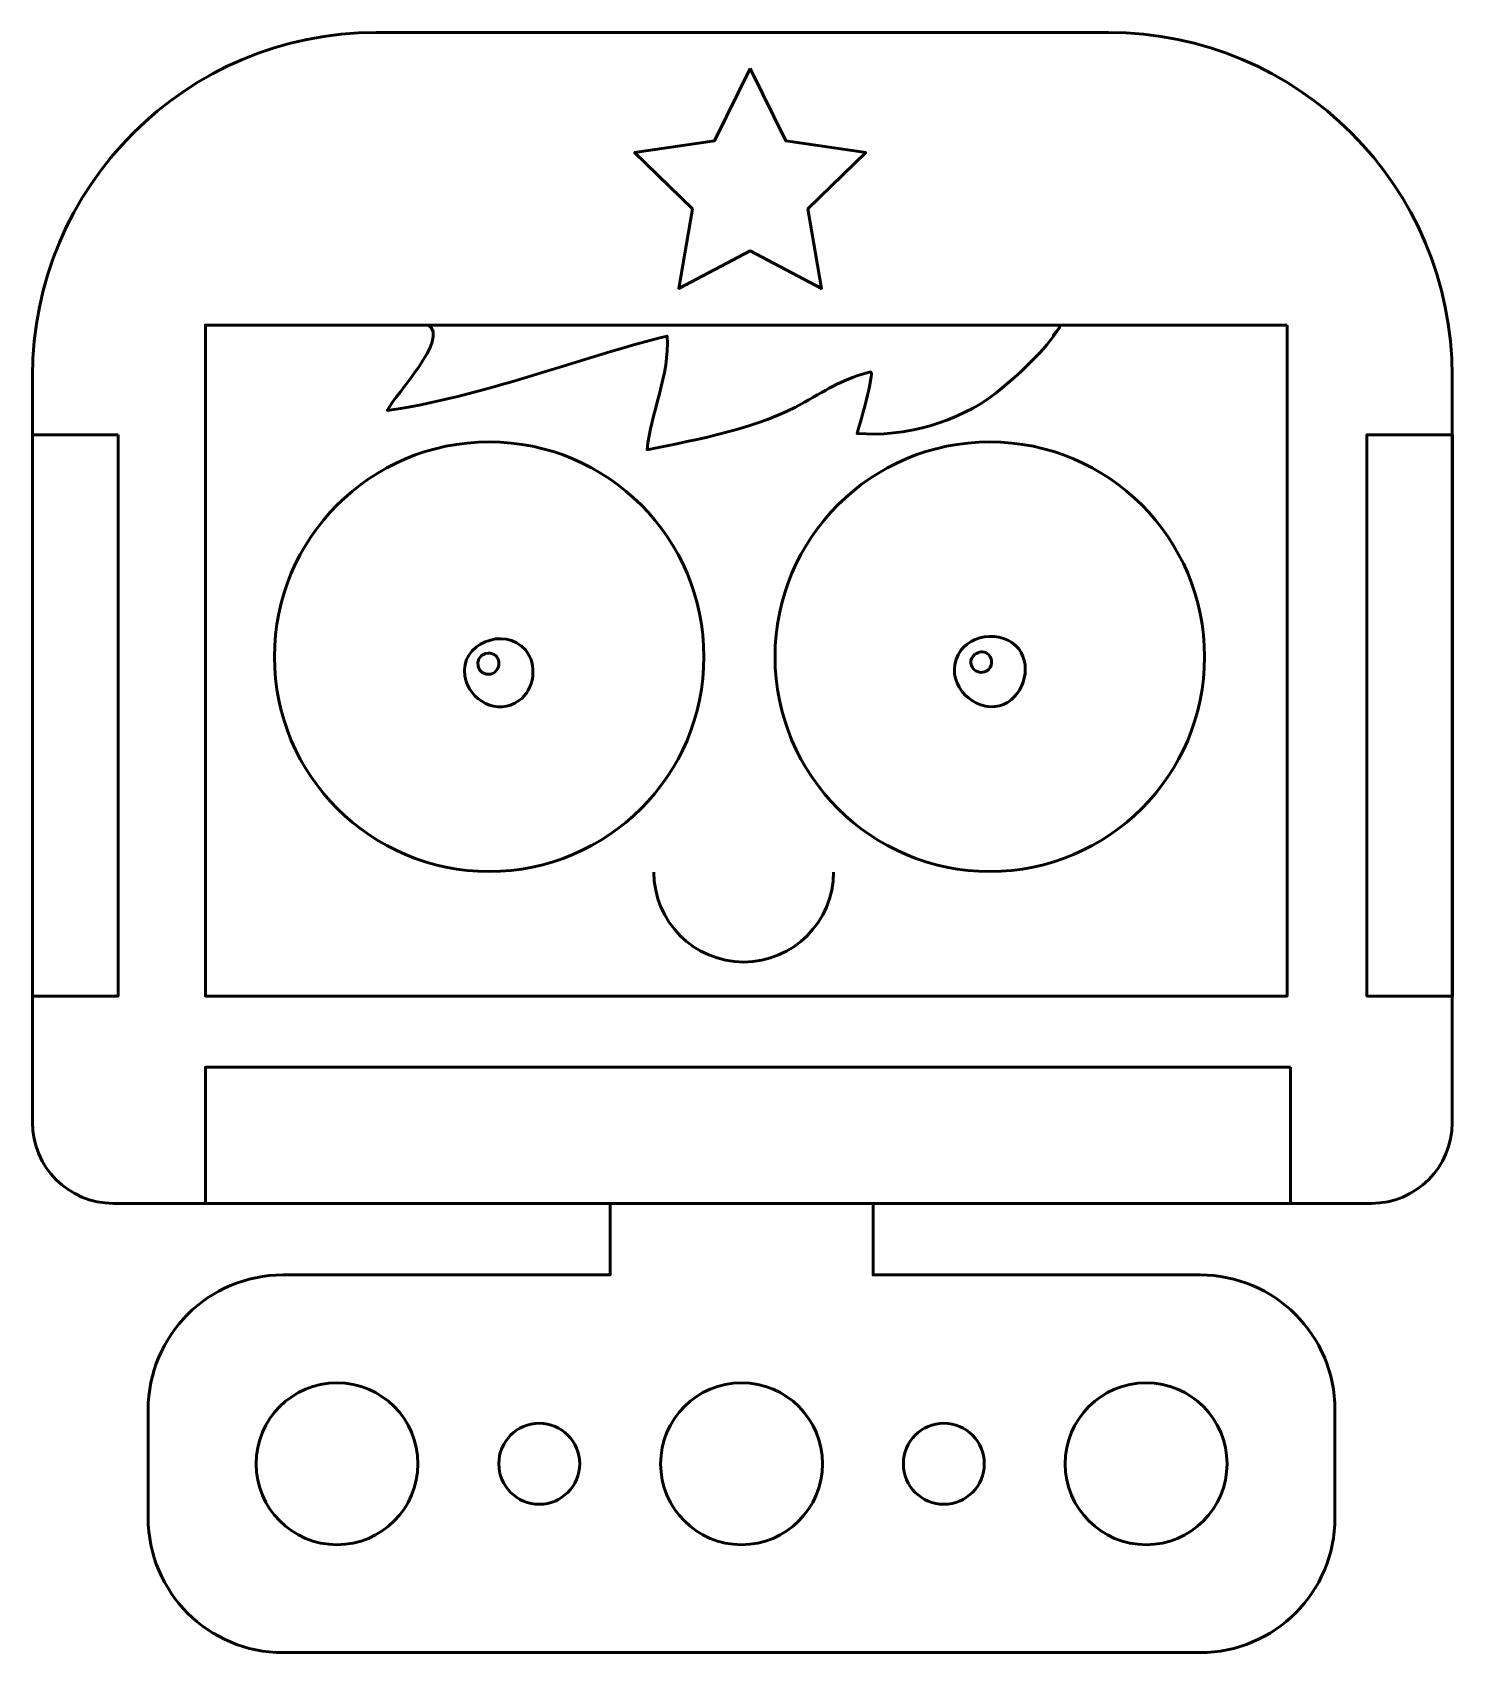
# Model space of a CAD drawing. Header units: centimetres. Extents: x -3.63 to 1.64, y -0.2 to 5.81.
import ezdxf

# ---------------------------------------------------------------- set-up
doc = ezdxf.new("R2010")
doc.units = ezdxf.units.CM
doc.header["$MEASUREMENT"] = 0
doc.layers.add('Layer 1', color=7, linetype='Continuous')

msp = doc.modelspace()

# ---------------------------------------------------------------- linework, layer by layer
at = {"layer": 'Layer 1', "lineweight": 53}
for points, knots in [([(0.7, -0.2), (0.7, -0.2), (-2.7, -0.2), (-2.7, -0.2), (-2.7, -0.2), (-2.97614, -0.2), (-3.2, 0.02386), (-3.2, 0.3), (-3.2, 0.3), (-3.2, 0.3), (-3.2, 0.7), (-3.2, 0.7), (-3.2, 0.7), (-3.2, 0.97614), (-2.97614, 1.2), (-2.7, 1.2), (-2.7, 1.2), (-2.7, 1.2), (-1.4875, 1.2), (-1.4875, 1.2), (-1.4875, 1.2), (-1.4875, 1.2), (-1.4875, 1.46532), (-1.4875, 1.46532), (-1.4875, 1.46532), (-1.4875, 1.46532), (-3.3291, 1.46532), (-3.3291, 1.46532), (-3.3291, 1.46532), (-3.49479, 1.46532), (-3.6291, 1.59964), (-3.6291, 1.76533), (-3.6291, 1.76533), (-3.6291, 1.76533), (-3.6291, 4.53139), (-3.6291, 4.53139), (-3.6291, 4.53139), (-3.6291, 5.23556), (-3.05826, 5.80639), (-2.3541, 5.80639), (-2.3541, 5.80639), (-2.3541, 5.80639), (0.35996, 5.80639), (0.35996, 5.80639), (0.35996, 5.80639), (1.06413, 5.80639), (1.63495, 5.23556), (1.63495, 4.53139), (1.63495, 4.53139), (1.63495, 4.53139), (1.63495, 1.76533), (1.63495, 1.76533), (1.63495, 1.76533), (1.63495, 1.59964), (1.50067, 1.46532), (1.33497, 1.46532), (1.33497, 1.46532), (1.33497, 1.46532), (-0.51251, 1.46532), (-0.51251, 1.46532), (-0.51251, 1.46532), (-0.51251, 1.46532), (-0.51251, 1.2), (-0.51251, 1.2), (-0.51251, 1.2), (-0.51251, 1.2), (0.7, 1.2), (0.7, 1.2), (0.7, 1.2), (0.97614, 1.2), (1.2, 0.97614), (1.2, 0.7), (1.2, 0.7), (1.2, 0.7), (1.2, 0.3), (1.2, 0.3), (1.2, 0.3), (1.2, 0.02386), (0.97614, -0.2), (0.7, -0.2)], [0, 0, 0, 0, 0.047619, 0.047619, 0.047619, 0.047619, 0.0952381, 0.0952381, 0.0952381, 0.0952381, 0.1428571, 0.1428571, 0.1428571, 0.1428571, 0.1904762, 0.1904762, 0.1904762, 0.1904762, 0.2380952, 0.2380952, 0.2380952, 0.2380952, 0.2857143, 0.2857143, 0.2857143, 0.2857143, 0.3333333, 0.3333333, 0.3333333, 0.3333333, 0.3809524, 0.3809524, 0.3809524, 0.3809524, 0.4285714, 0.4285714, 0.4285714, 0.4285714, 0.4761905, 0.4761905, 0.4761905, 0.4761905, 0.5238095, 0.5238095, 0.5238095, 0.5238095, 0.5714286, 0.5714286, 0.5714286, 0.5714286, 0.6190476, 0.6190476, 0.6190476, 0.6190476, 0.6666667, 0.6666667, 0.6666667, 0.6666667, 0.7142857, 0.7142857, 0.7142857, 0.7142857, 0.7619048, 0.7619048, 0.7619048, 0.7619048, 0.8095238, 0.8095238, 0.8095238, 0.8095238, 0.8571429, 0.8571429, 0.8571429, 0.8571429, 0.9047619, 0.9047619, 0.9047619, 0.9047619, 1, 1, 1, 1]), ([(-2.8, 0.5), (-2.8, 0.66568), (-2.66568, 0.8), (-2.5, 0.8), (-2.5, 0.8), (-2.33432, 0.8), (-2.2, 0.66568), (-2.2, 0.5), (-2.2, 0.5), (-2.2, 0.33432), (-2.33432, 0.2), (-2.5, 0.2), (-2.5, 0.2), (-2.66568, 0.2), (-2.8, 0.33432), (-2.8, 0.5)], [0, 0, 0, 0, 0.2, 0.2, 0.2, 0.2, 0.4, 0.4, 0.4, 0.4, 0.6, 0.6, 0.6, 0.6, 1, 1, 1, 1]), ([(-1.3, 0.5), (-1.3, 0.66568), (-1.16568, 0.8), (-1, 0.8), (-1, 0.8), (-0.83432, 0.8), (-0.7, 0.66568), (-0.7, 0.5), (-0.7, 0.5), (-0.7, 0.33432), (-0.83432, 0.2), (-1, 0.2), (-1, 0.2), (-1.16568, 0.2), (-1.3, 0.33432), (-1.3, 0.5)], [0, 0, 0, 0, 0.2, 0.2, 0.2, 0.2, 0.4, 0.4, 0.4, 0.4, 0.6, 0.6, 0.6, 0.6, 1, 1, 1, 1]), ([(0.2, 0.5), (0.2, 0.66568), (0.33432, 0.8), (0.5, 0.8), (0.5, 0.8), (0.66568, 0.8), (0.8, 0.66568), (0.8, 0.5), (0.8, 0.5), (0.8, 0.33432), (0.66568, 0.2), (0.5, 0.2), (0.5, 0.2), (0.33432, 0.2), (0.2, 0.33432), (0.2, 0.5)], [0, 0, 0, 0, 0.2, 0.2, 0.2, 0.2, 0.4, 0.4, 0.4, 0.4, 0.6, 0.6, 0.6, 0.6, 1, 1, 1, 1]), ([(-1.9, 0.5), (-1.9, 0.58284), (-1.83284, 0.65), (-1.75, 0.65), (-1.75, 0.65), (-1.66716, 0.65), (-1.6, 0.58284), (-1.6, 0.5), (-1.6, 0.5), (-1.6, 0.41716), (-1.66716, 0.35), (-1.75, 0.35), (-1.75, 0.35), (-1.83284, 0.35), (-1.9, 0.41716), (-1.9, 0.5)], [0, 0, 0, 0, 0.2, 0.2, 0.2, 0.2, 0.4, 0.4, 0.4, 0.4, 0.6, 0.6, 0.6, 0.6, 1, 1, 1, 1]), ([(-0.4, 0.5), (-0.4, 0.58284), (-0.33284, 0.65), (-0.25, 0.65), (-0.25, 0.65), (-0.16716, 0.65), (-0.1, 0.58284), (-0.1, 0.5), (-0.1, 0.5), (-0.1, 0.41716), (-0.16716, 0.35), (-0.25, 0.35), (-0.25, 0.35), (-0.33284, 0.35), (-0.4, 0.41716), (-0.4, 0.5)], [0, 0, 0, 0, 0.2, 0.2, 0.2, 0.2, 0.4, 0.4, 0.4, 0.4, 0.6, 0.6, 0.6, 0.6, 1, 1, 1, 1])]:
    msp.add_open_spline(points, degree=3, knots=knots, dxfattribs=at)
at = {"layer": 'Layer 1', "color": 5, "lineweight": 53}
for points, knots in [([(-0.96797, 5.67221), (-0.96797, 5.67221), (-0.83555, 5.40397), (-0.83555, 5.40397), (-0.83555, 5.40397), (-0.83555, 5.40397), (-0.53954, 5.36095), (-0.53954, 5.36095), (-0.53954, 5.36095), (-0.53954, 5.36095), (-0.75374, 5.15214), (-0.75374, 5.15214), (-0.75374, 5.15214), (-0.75374, 5.15214), (-0.70318, 4.85731), (-0.70318, 4.85731), (-0.70318, 4.85731), (-0.70318, 4.85731), (-0.96797, 4.99652), (-0.96797, 4.99652), (-0.96797, 4.99652), (-0.96797, 4.99652), (-1.23273, 4.85731), (-1.23273, 4.85731), (-1.23273, 4.85731), (-1.23273, 4.85731), (-1.18217, 5.15214), (-1.18217, 5.15214), (-1.18217, 5.15214), (-1.18217, 5.15214), (-1.39636, 5.36095), (-1.39636, 5.36095), (-1.39636, 5.36095), (-1.39636, 5.36095), (-1.10037, 5.40397), (-1.10037, 5.40397), (-1.10037, 5.40397), (-1.10037, 5.40397), (-0.96797, 5.67221), (-0.96797, 5.67221)], [0, 0, 0, 0, 0.0909091, 0.0909091, 0.0909091, 0.0909091, 0.1818182, 0.1818182, 0.1818182, 0.1818182, 0.2727273, 0.2727273, 0.2727273, 0.2727273, 0.3636364, 0.3636364, 0.3636364, 0.3636364, 0.4545455, 0.4545455, 0.4545455, 0.4545455, 0.5454545, 0.5454545, 0.5454545, 0.5454545, 0.6363636, 0.6363636, 0.6363636, 0.6363636, 0.7272727, 0.7272727, 0.7272727, 0.7272727, 0.8181818, 0.8181818, 0.8181818, 0.8181818, 1, 1, 1, 1]), ([(1.02243, 4.72161), (1.02243, 4.72161), (-2.98752, 4.72161), (-2.98752, 4.72161), (-2.98752, 4.72161), (-2.98752, 4.72161), (-2.98752, 2.23405), (-2.98752, 2.23405), (-2.98752, 2.23405), (-2.98752, 2.23405), (1.02243, 2.23405), (1.02243, 2.23405), (1.02243, 2.23405), (1.02243, 2.23405), (1.02243, 4.72161), (1.02243, 4.72161)], [0, 0, 0, 0, 0.2, 0.2, 0.2, 0.2, 0.4, 0.4, 0.4, 0.4, 0.6, 0.6, 0.6, 0.6, 1, 1, 1, 1]), ([(-2.16066, 4.7216), (-2.08267, 4.67027), (-2.28052, 4.46971), (-2.31362, 4.40487), (-2.31362, 4.40487), (-1.9648, 4.45443), (-1.61544, 4.59576), (-1.27606, 4.68059), (-1.27606, 4.68059), (-1.26537, 4.53538), (-1.3371, 4.39614), (-1.35045, 4.25901), (-1.35045, 4.25901), (-1.15837, 4.29915), (-0.93934, 4.33645), (-0.76679, 4.43516), (-0.76679, 4.43516), (-0.67579, 4.48723), (-0.61871, 4.52346), (-0.52195, 4.54767), (-0.52195, 4.54767), (-0.50461, 4.55199), (-0.56556, 4.33497), (-0.57174, 4.31991), (-0.57174, 4.31991), (-0.39638, 4.30498), (-0.19652, 4.36032), (-0.05722, 4.46951), (-0.05722, 4.46951), (0.02221, 4.53179), (0.12829, 4.62915), (0.17956, 4.71393), (0.17956, 4.71393), (0.17142, 4.70308), (0.16303, 4.69241), (0.15445, 4.68191)], [0, 0, 0, 0, 0.1, 0.1, 0.1, 0.1, 0.2, 0.2, 0.2, 0.2, 0.3, 0.3, 0.3, 0.3, 0.4, 0.4, 0.4, 0.4, 0.5, 0.5, 0.5, 0.5, 0.6, 0.6, 0.6, 0.6, 0.7, 0.7, 0.7, 0.7, 0.8, 0.8, 0.8, 0.8, 1, 1, 1, 1]), ([(-3.31161, 4.31465), (-3.31161, 4.31465), (-3.6291, 4.31465), (-3.6291, 4.31465), (-3.6291, 4.31465), (-3.6291, 4.31465), (-3.6291, 2.23405), (-3.6291, 2.23405), (-3.6291, 2.23405), (-3.6291, 2.23405), (-3.31161, 2.23405), (-3.31161, 2.23405), (-3.31161, 2.23405), (-3.31161, 2.23405), (-3.31161, 4.31465), (-3.31161, 4.31465)], [0, 0, 0, 0, 0.2, 0.2, 0.2, 0.2, 0.4, 0.4, 0.4, 0.4, 0.6, 0.6, 0.6, 0.6, 1, 1, 1, 1]), ([(-1.13949, 3.49187), (-1.13949, 3.93159), (-1.49596, 4.28807), (-1.93569, 4.28807), (-1.93569, 4.28807), (-2.37543, 4.28807), (-2.73194, 3.93159), (-2.73194, 3.49187), (-2.73194, 3.49187), (-2.73194, 3.05213), (-2.37543, 2.69564), (-1.93569, 2.69564), (-1.93569, 2.69564), (-1.49596, 2.69564), (-1.13949, 3.05213), (-1.13949, 3.49187)], [0, 0, 0, 0, 0.2, 0.2, 0.2, 0.2, 0.4, 0.4, 0.4, 0.4, 0.6, 0.6, 0.6, 0.6, 1, 1, 1, 1]), ([(0.71661, 3.49187), (0.71661, 3.93159), (0.36014, 4.28807), (-0.0796, 4.28807), (-0.0796, 4.28807), (-0.51934, 4.28807), (-0.87583, 3.93159), (-0.87583, 3.49187), (-0.87583, 3.49187), (-0.87583, 3.05213), (-0.51934, 2.69564), (-0.0796, 2.69564), (-0.0796, 2.69564), (0.36014, 2.69564), (0.71661, 3.05213), (0.71661, 3.49187)], [0, 0, 0, 0, 0.2, 0.2, 0.2, 0.2, 0.4, 0.4, 0.4, 0.4, 0.6, 0.6, 0.6, 0.6, 1, 1, 1, 1]), ([(1.63611, 4.31465), (1.63611, 4.31465), (1.31861, 4.31465), (1.31861, 4.31465), (1.31861, 4.31465), (1.31861, 4.31465), (1.31861, 2.23405), (1.31861, 2.23405), (1.31861, 2.23405), (1.31861, 2.23405), (1.63611, 2.23405), (1.63611, 2.23405), (1.63611, 2.23405), (1.63611, 2.23405), (1.63611, 4.31465), (1.63611, 4.31465)], [0, 0, 0, 0, 0.2, 0.2, 0.2, 0.2, 0.4, 0.4, 0.4, 0.4, 0.6, 0.6, 0.6, 0.6, 1, 1, 1, 1]), ([(-1.8255, 3.32901), (-1.90449, 3.27241), (-2.01016, 3.32826), (-2.02583, 3.42063), (-2.02583, 3.42063), (-2.04618, 3.54035), (-1.87853, 3.60677), (-1.80156, 3.51747), (-1.80156, 3.51747), (-1.75518, 3.4636), (-1.76728, 3.37075), (-1.8255, 3.32901)], [0, 0, 0, 0, 0.25, 0.25, 0.25, 0.25, 0.5, 0.5, 0.5, 0.5, 1, 1, 1, 1]), ([(0.04378, 3.39779), (0.02991, 3.35659), (-0.00134, 3.32121), (-0.04366, 3.30998), (-0.04366, 3.30998), (-0.13605, 3.28542), (-0.23941, 3.38686), (-0.20381, 3.48126), (-0.20381, 3.48126), (-0.17494, 3.578), (-0.03125, 3.59613), (0.0274, 3.52061), (0.0274, 3.52061), (0.05427, 3.48603), (0.05768, 3.43899), (0.04378, 3.39779)], [0, 0, 0, 0, 0.2, 0.2, 0.2, 0.2, 0.4, 0.4, 0.4, 0.4, 0.6, 0.6, 0.6, 0.6, 1, 1, 1, 1]), ([(-1.90113, 3.47886), (-1.90606, 3.49661), (-1.92441, 3.51002), (-1.94871, 3.50335), (-1.94871, 3.50335), (-1.99776, 3.48989), (-1.98096, 3.41774), (-1.92997, 3.42756), (-1.92997, 3.42756), (-1.9068, 3.43205), (-1.89553, 3.45864), (-1.90113, 3.47886)], [0, 0, 0, 0, 0.25, 0.25, 0.25, 0.25, 0.5, 0.5, 0.5, 0.5, 1, 1, 1, 1]), ([(-0.13453, 3.50082), (-0.12153, 3.5106), (-0.10301, 3.51345), (-0.08906, 3.50418), (-0.08906, 3.50418), (-0.06988, 3.49139), (-0.0673, 3.46235), (-0.08306, 3.44578), (-0.08306, 3.44578), (-0.09523, 3.43296), (-0.1166, 3.43023), (-0.13163, 3.4395), (-0.13163, 3.4395), (-0.14163, 3.44571), (-0.1481, 3.45681), (-0.14951, 3.46838), (-0.14951, 3.46838), (-0.15117, 3.48166), (-0.14513, 3.49284), (-0.13453, 3.50082)], [0, 0, 0, 0, 0.1666667, 0.1666667, 0.1666667, 0.1666667, 0.3333333, 0.3333333, 0.3333333, 0.3333333, 0.5, 0.5, 0.5, 0.5, 0.6666667, 0.6666667, 0.6666667, 0.6666667, 1, 1, 1, 1]), ([(1.03473, 1.96994), (1.03473, 1.96994), (-2.98752, 1.96994), (-2.98752, 1.96994), (-2.98752, 1.96994), (-2.98752, 1.96994), (-2.98752, 1.46532), (-2.98752, 1.46532), (-2.98752, 1.46532), (-2.98752, 1.46532), (1.03473, 1.46532), (1.03473, 1.46532), (1.03473, 1.46532), (1.03473, 1.46532), (1.03473, 1.96994), (1.03473, 1.96994)], [0, 0, 0, 0, 0.2, 0.2, 0.2, 0.2, 0.4, 0.4, 0.4, 0.4, 0.6, 0.6, 0.6, 0.6, 1, 1, 1, 1])]:
    msp.add_open_spline(points, degree=3, knots=knots, dxfattribs=at)
for points in [[(-0.99182, 2.36005), (-1.17594, 2.36005), (-1.32519, 2.5093), (-1.32519, 2.69342)], [(-0.65902, 2.69342), (-0.65902, 2.5093), (-0.80826, 2.36005), (-0.99239, 2.36005)]]:
    msp.add_open_spline(points, degree=3, dxfattribs=at)

doc.saveas('drawing.dxf')
